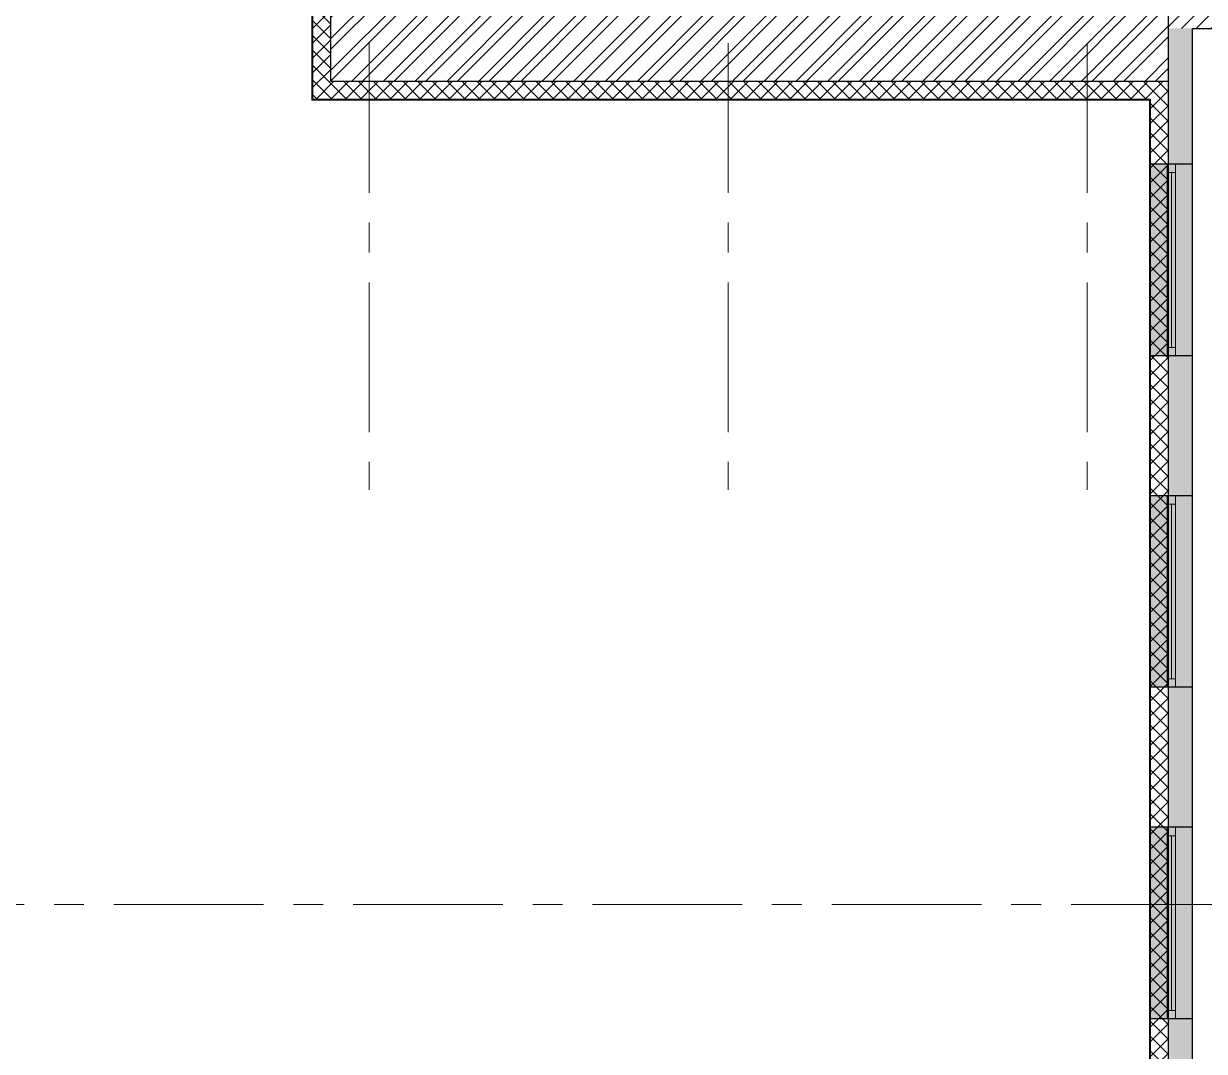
# Model space of a CAD drawing. Header units: millimetres. Extents: x -13407 to 8063098, y -2635 to 109271.
# Drawn here: x -3318 to 6550, y 18733 to 27320 of the extents above; entities that cross this region are included whole.
import ezdxf

# ---------------------------------------------------------------- set-up
doc = ezdxf.new("R2010")
doc.units = ezdxf.units.MM
doc.linetypes.add('CENTER', pattern=[2, 1.25, -0.25, 0.25, -0.25])
for name, color, linetype, lineweight in [('АР_Навесной фасад', 5, 'Continuous', 5), ('АР_Окна БЛОК', 250, 'Continuous', 13), ('АР_Оси', 193, 'Continuous', 9), ('АР_Сущ Несущая стена', 202, 'Continuous', 30), ('АР_Утеплитель', 250, 'Continuous', 9), ('АР_Штриховка кирпич', 250, 'Continuous', 9), ('АР_Штриховка монолит', 250, 'Continuous', 9)]:
    doc.layers.add(name, color=color, linetype=linetype, lineweight=lineweight)

# ---------------------------------------------------------------- blocks, each defined once
blk = doc.blocks.new('*U366')
h = blk.add_hatch(color=253)
h.dxf.hatch_style = 1
h.paths.add_polyline_path([(-1600, 140), (0, 140), (0, -220), (-1600, -220)])
at = {"color": 253, "lineweight": 30}
for p, q in [((-1600, 140), (-1600, -220)), ((0, 140), (0, -220))]:
    blk.add_line(p, q, dxfattribs=at)
at = {"color": 253}
for p, q in [((-1600, 140), (0, 140)), ((-1600, 140), (-1600, 140)), ((-1600, 140), (-1600, 140)), ((0, 140), (0, 140)), ((0, 140), (0, 140)), ((-1600, 0), (0, 0)), ((-1600, -70), (0, -70)), ((-1530, 0), (-1530, -70)), ((-1530, -35), (-70, -35)), ((-70, 0), (-70, -70)), ((0, -220), (-1600, -220))]:
    blk.add_line(p, q, dxfattribs=at)
blk = doc.blocks.new('*U378')
h = blk.add_hatch(color=253)
h.dxf.hatch_style = 1
h.paths.add_polyline_path([(-1600, 140), (0, 140), (0, -220), (-1600, -220)])
at = {"color": 253, "lineweight": 30}
for p, q in [((-1600, 140), (-1600, -220)), ((0, 140), (0, -220))]:
    blk.add_line(p, q, dxfattribs=at)
at = {"color": 253}
for p, q in [((-1600, 140), (0, 140)), ((-1600, 140), (-1600, 140)), ((-1600, 140), (-1600, 140)), ((0, 140), (0, 140)), ((0, 140), (0, 140)), ((-1600, 0), (0, 0)), ((-1600, -70), (0, -70)), ((-1530, 0), (-1530, -70)), ((-1530, -35), (-70, -35)), ((-70, 0), (-70, -70)), ((0, -220), (-1600, -220))]:
    blk.add_line(p, q, dxfattribs=at)
blk = doc.blocks.new('*U379')
h = blk.add_hatch(color=253)
h.dxf.hatch_style = 1
h.paths.add_polyline_path([(-1600, 140), (0, 140), (0, -220), (-1600, -220)])
at = {"color": 253, "lineweight": 30}
for p, q in [((-1600, 140), (-1600, -220)), ((0, 140), (0, -220))]:
    blk.add_line(p, q, dxfattribs=at)
at = {"color": 253}
for p, q in [((-1600, 140), (0, 140)), ((-1600, 140), (-1600, 140)), ((-1600, 140), (-1600, 140)), ((0, 140), (0, 140)), ((0, 140), (0, 140)), ((-1600, 0), (0, 0)), ((-1600, -70), (0, -70)), ((-1530, 0), (-1530, -70)), ((-1530, -35), (-70, -35)), ((-70, 0), (-70, -70)), ((0, -220), (-1600, -220))]:
    blk.add_line(p, q, dxfattribs=at)

msp = doc.modelspace()

# ---------------------------------------------------------------- hatches: boundary and pattern name
at = {"layer": 'АР_Утеплитель', "ltscale": 100}
h = msp.add_hatch(dxfattribs=at)
h.set_pattern_fill('ANSI37', color=253, scale=700)
h.set_pattern_definition([(45, (-945096.63, 49153.53), (-61.871843, 61.871843), []), (135, (-945096.63, 49153.53), (-61.871843, -61.871843), [])])
h.paths.add_polyline_path([(29593.5, 11440), (29593.5, 11290), (21270, 11290), (21270, 6100), (13150, 6100), (13150, -250), (-250, -250), (-250, 9760), (6100, 9760), (6100, 26690), (-900.2, 26690), (-900.2, 28560), (-750.2, 28560), (-750.2, 26840), (6250, 26840), (6250, 9610), (-100, 9610), (-100, -100), (13000, -100), (13000, 6250), (21120, 6250), (21120, 11440)])
at = {"layer": 'АР_Штриховка кирпич', "ltscale": 100}
h = msp.add_hatch(dxfattribs=at)
h.set_pattern_fill('ANSI32', color=253, scale=500)
h.set_pattern_definition([(45, (-951676.66, 109617.1), (-132.58252, 132.58252), []), (45, (-951588.28, 109617.1), (-132.58252, 132.58252), [])])
h.paths.add_polyline_path([(-110.2, 28495), (-750.2, 28495), (-750.2, 26840), (6250, 26840), (6250, 27480), (-110.1, 27480)])
at = {"layer": 'АР_Штриховка монолит', "ltscale": 100}
h = msp.add_hatch(dxfattribs=at)
h.set_pattern_fill('ANSI35', color=253, scale=700)
h.set_pattern_definition([(45, (-938746.6, 75713.59), (-123.743687, 123.743687), []), (45, (-938622.85, 75713.59), (-123.743687, 123.743687), [218.75, -43.75, 0, -43.75])])
h.paths.add_polyline_path([(6450, 27280), (12825, 27280), (12825, 19455.2), (13025, 19455.2), (13025, 27280), (14685.5, 27280), (14685.5, 27480), (6250, 27480), (6250, 27280), (6450, 27280)])
h = msp.add_hatch(dxfattribs=at)
h.set_pattern_fill('ANSI35', color=253, scale=700)
h.set_pattern_definition([(45, (-951587.81, 109999.9), (-123.743687, 123.743687), []), (45, (-951464.07, 109999.9), (-123.743687, 123.743687), [218.75, -43.75, 0, -43.75])])
h.paths.add_polyline_path([(6449.9, 27280), (6249.9, 27280), (6249.9, 9610), (-100, 9610), (-100, -100), (12800, -100), (12800, 100), (100, 100), (100, 9410), (6250, 9410), (6250, 8550), (6550, 8550), (6550, 9610), (6450, 9610)])

# ---------------------------------------------------------------- linework, layer by layer
at = {"layer": 'АР_Навесной фасад', "color": 253, "ltscale": 100}
for p, q in [((-910.2, 26680), (-910.2, 32475.1)), ((-900.2, 26690), (-900.2, 28560)), ((-910.2, 26680), (6090, 26680)), ((-900.2, 26690), (6100, 26690)), ((6090, 9770), (6090, 26680)), ((6100, 9760), (6100, 26690))]:
    msp.add_line(p, q, dxfattribs=at)
at = {"layer": 'АР_Оси', "color": 253, "linetype": 'CENTER', "ltscale": 1000}
for p, q in [((-430.1, 79157.5), (-430.1, 23425.1)), ((2569.9, 79157.5), (2569.9, 23425.1)), ((5569.9, 79157.5), (5569.9, 23425.1)), ((6250, -1811.3), (6250, 32072.7)), ((-12563.8, 19960), (71033.4, 19960))]:
    msp.add_line(p, q, dxfattribs=at)
at = {"layer": 'АР_Сущ Несущая стена', "color": 253, "ltscale": 100}
for p, q in [((-750.2, 26840), (-750.2, 28560)), ((6250, 9610), (6250, 27480)), ((6450, 9610), (6450, 27280)), ((6450, 27280), (12825, 27280)), ((-750.2, 26840), (6250, 26840))]:
    msp.add_line(p, q, dxfattribs=at)

# ---------------------------------------------------------------- block references
at = {"layer": 'АР_Окна БЛОК', "color": 253, "rotation": 270}
for name, p in [('*U379', (6310, 24545)), ('*U378', (6310, 21775)), ('*U366', (6310, 19005))]:
    msp.add_blockref(name, p, dxfattribs=at)

doc.saveas('drawing.dxf')
